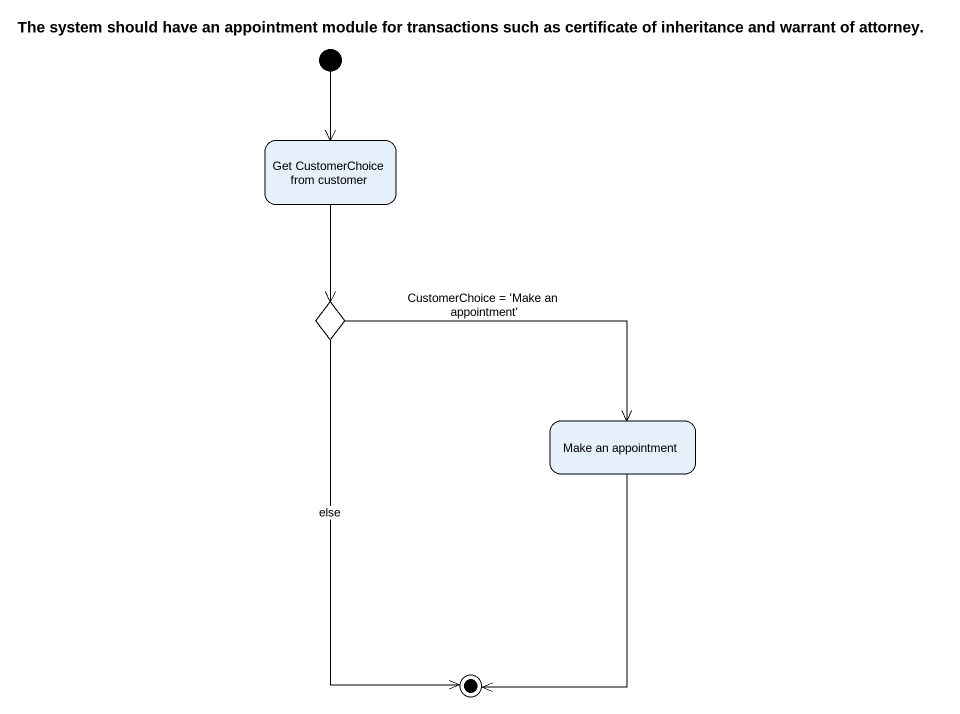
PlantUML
@startuml
title The system should have an appointment module for transactions such as certificate of inheritance and warrant of attorney.
hide empty description
state "Get CustomerChoice from customer" as Get_CustomerChoice_from
state choice1 <<choice>>
state "Make an appointment" as Make_an_appointment
[*] --> Get_CustomerChoice_from
Get_CustomerChoice_from --> choice1
choice1 -right-> Make_an_appointment : CustomerChoice = 'Make an appointment'
choice1 --> [*] : else
Make_an_appointment --> [*]
@enduml
